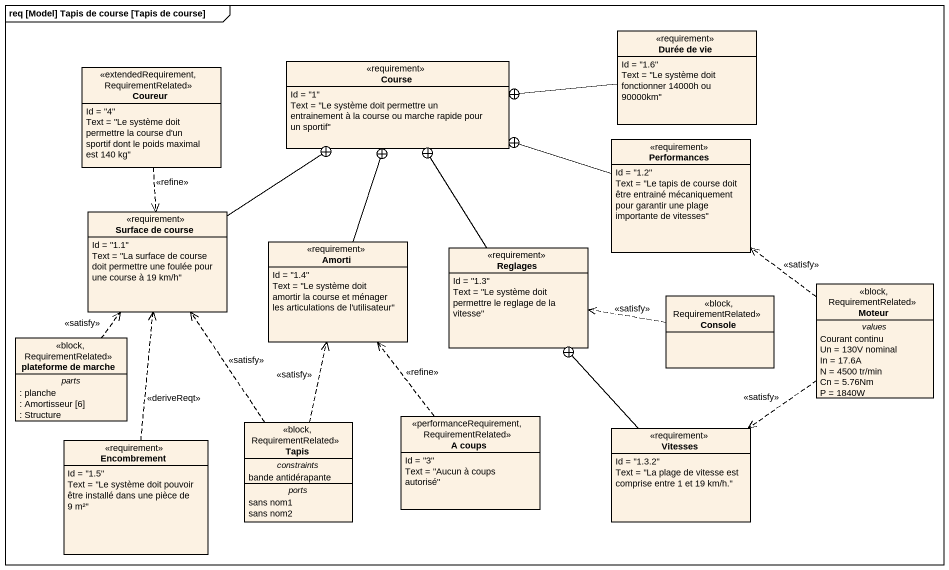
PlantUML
@startuml
mainframe req [Model] Tapis de course [Tapis de course]
hide circle
hide empty members
class "Durée de vie" as Durée_de_vie <<requirement>> {
  Id = "1.6"
  Text = "Le système doit fonctionner 14000h ou 90000km"
}
class Coureur <<extendedRequirement, RequirementRelated>> {
  Id = "4"
  Text = "Le système doit permettre la course d'un sportif dont le poids maximal est 140 kg"
}
class Course <<requirement>> {
  Id = "1"
  Text = "Le système doit permettre un entrainement à la course ou marche rapide pour un sportif"
}
class Performances <<requirement>> {
  Id = "1.2"
  Text = "Le tapis de course doit être entrainé mécaniquement pour garantir une plage importante de vitesses"
}
class "Surface de course" as Surface_de_course <<requirement>> {
  Id = "1.1"
  Text = "La surface de course doit permettre une foulée pour une course à 19 km/h"
}
class Amorti <<requirement>> {
  Id = "1.4"
  Text = "Le système doit amortir la course et ménager les articulations de l'utilisateur"
}
class Reglages <<requirement>> {
  Id = "1.3"
  Text = "Le système doit permettre le reglage de la vitesse"
}
class Console <<block, RequirementRelated>>
class Moteur <<block, RequirementRelated>> {
  -- values --
  Courant continu
  Un = 130V nominal
  In = 17.6A
  N = 4500 tr/min
  Cn = 5.76Nm
  P = 1840W
}
class "plateforme de marche" as plateforme_de_marche <<block, RequirementRelated>> {
  -- parts --
  : planche
  : Amortisseur [6]
  : Structure
}
class "A coups" as A_coups <<performanceRequirement, RequirementRelated>> {
  Id = "3"
  Text = "Aucun à coups autorisé"
}
class Encombrement <<requirement>> {
  Id = "1.5"
  Text = "Le système doit pouvoir être installé dans une pièce de 9 m²"
}
class Tapis <<block, RequirementRelated>> {
  -- constraints --
  bande antidérapante
  -- ports --
  sans nom1
  sans nom2
}
class Vitesses <<requirement>> {
  Id = "1.3.2"
  Text = "La plage de vitesse est comprise entre 1 et 19 km/h."
}
Durée_de_vie -left-+ Course
Coureur ..> Surface_de_course : <<refine>>
Performances -left-+ Course
Surface_de_course -up-+ Course
Amorti -up-+ Course
Reglages -up-+ Course
Console .left.> Reglages : <<satisfy>>
Moteur .up.> Performances : <<satisfy>>
Moteur ..> Vitesses : <<satisfy>>
plateforme_de_marche .up.> Surface_de_course : <<satisfy>>
A_coups .up.> Amorti : <<refine>>
Encombrement .up.> Surface_de_course : <<deriveReqt>>
Tapis .up.> Surface_de_course : <<satisfy>>
Tapis .up.> Amorti : <<satisfy>>
Vitesses -up-+ Reglages
@enduml
